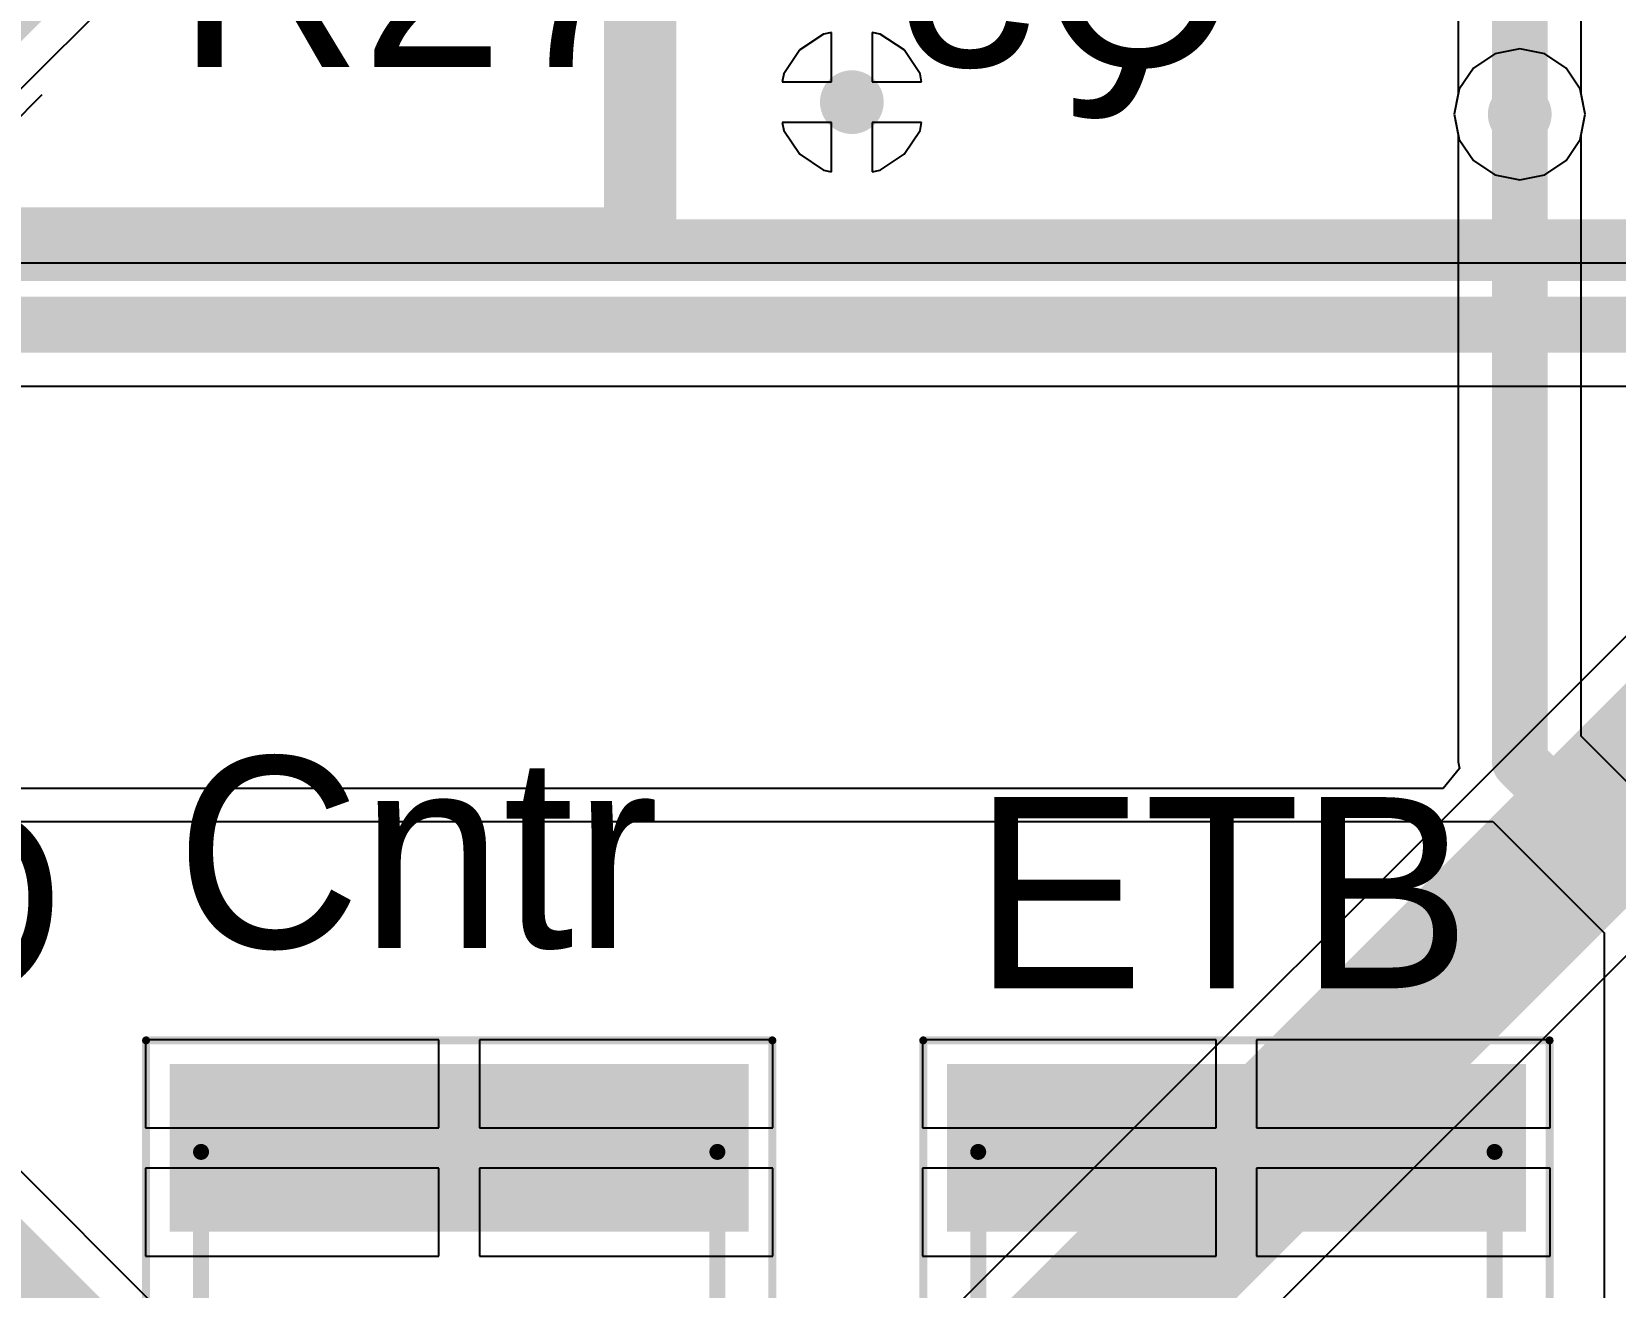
# Model space of a CAD drawing. Header units: millimetres. Extents: x 0.26 to 7.33, y 1.06 to 4.59.
# Drawn here: x 2.0754 to 2.4666, y 2.7251 to 3.0354 of the extents above; entities that cross this region are included whole.
import ezdxf

# ---------------------------------------------------------------- set-up
doc = ezdxf.new("R2010")
doc.units = ezdxf.units.MM
doc.header["$MEASUREMENT"] = 0
for name, color, linetype in [('BottomLayer', 5, 'Continuous'), ('BottomOverlay', 54, 'Continuous'), ('Mechanical15', 56, 'Continuous'), ('Mechanical16', 56, 'Continuous'), ('MultiLayer', 9, 'Continuous'), ('TopLayer', 1, 'Continuous'), ('TopOverlay', 2, 'Continuous'), ('TopPaste', 8, 'Continuous'), ('TopSolder', 216, 'Continuous'), ('ViaHoleLayer', 16, 'Continuous')]:
    doc.layers.add(name, color=color, linetype=linetype)

# ---------------------------------------------------------------- blocks, each defined once
blk = doc.blocks.new('FUSC4632X85N_56')
at = {"layer": 'Mechanical15', "const_width": 0.00394}
for points in [[(-0.08957, -0.06378), (-0.08957, 0.06378)], [(0.08957, 0.06378), (-0.08957, 0.06378)], [(0.08957, -0.06378), (0.08957, 0.06378)], [(0.08957, -0.06378), (-0.08957, -0.06378)]]:
    blk.add_lwpolyline(points, dxfattribs=at)
at = {"layer": 'Mechanical15', "const_width": 0.00197}
for points in [[(-0.09055, 0.06378, 1), (-0.08858, 0.06378, 1)], [(-0.09055, 0.06378, 1), (-0.08858, 0.06378, 1)], [(0.08858, 0.06378, 1), (0.09055, 0.06378, 1)], [(0.08858, 0.06378, 1), (0.09055, 0.06378, 1)], [(-0.09055, -0.06378, 1), (-0.08858, -0.06378, 1)], [(-0.09055, -0.06378, 1), (-0.08858, -0.06378, 1)], [(0.08858, -0.06378, 1), (0.09055, -0.06378, 1)], [(0.08858, -0.06378, 1), (0.09055, -0.06378, 1)]]:
    blk.add_lwpolyline(points, format="xyb", close=True, dxfattribs=at)
at = {"layer": 'Mechanical16', "const_width": 0.00197}
for points in [[(-0.11713, -0.07736), (-0.11713, 0.07736)], [(0.11713, 0.07736), (-0.11713, 0.07736)], [(0.11713, -0.07736), (0.11713, 0.07736)], [(0.11713, -0.07736), (-0.11713, -0.07736)]]:
    blk.add_lwpolyline(points, dxfattribs=at)
at = {"layer": 'Mechanical16', "const_width": 0.000984}
for points in [[(-0.11762, 0.07736, 1), (-0.11663, 0.07736, 1)], [(-0.11762, 0.07736, 1), (-0.11663, 0.07736, 1)], [(0.11663, 0.07736, 1), (0.11762, 0.07736, 1)], [(0.11663, 0.07736, 1), (0.11762, 0.07736, 1)], [(-0.11762, -0.07736, 1), (-0.11663, -0.07736, 1)], [(-0.11762, -0.07736, 1), (-0.11663, -0.07736, 1)], [(0.11663, -0.07736, 1), (0.11762, -0.07736, 1)], [(0.11663, -0.07736, 1), (0.11762, -0.07736, 1)]]:
    blk.add_lwpolyline(points, format="xyb", close=True, dxfattribs=at)
at = {"layer": 'TopLayer'}
for points in [[(-0.07382, -0.06752), (-0.07382, 0.06752), (-0.10728, -0.06752), (-0.10728, 0.06752)], [(0.10728, -0.06752), (0.10728, 0.06752), (0.07382, -0.06752), (0.07382, 0.06752)]]:
    blk.add_solid(points, dxfattribs=at)
at = {"layer": 'TopOverlay', "const_width": 0.00787}
blk.add_lwpolyline([(0, -0.05984), (0, 0.05984)], dxfattribs=at)
at = {"layer": 'TopOverlay', "const_width": 0.00394}
for points in [[(-0.00197, 0.05984, 1), (0.00197, 0.05984, 1)], [(-0.00197, -0.05984, 1), (0.00197, -0.05984, 1)]]:
    blk.add_lwpolyline(points, format="xyb", close=True, dxfattribs=at)
at = {"layer": 'TopPaste'}
for points in [[(-0.07382, -0.06752), (-0.07382, 0.06752), (-0.10728, -0.06752), (-0.10728, 0.06752)], [(0.10728, -0.06752), (0.10728, 0.06752), (0.07382, -0.06752), (0.07382, 0.06752)]]:
    blk.add_solid(points, dxfattribs=at)
at = {"layer": 'TopSolder'}
for points in [[(-0.06982, -0.07152), (-0.06982, 0.07152), (-0.11128, -0.07152), (-0.11128, 0.07152)], [(0.11128, -0.07152), (0.11128, 0.07152), (0.06982, -0.07152), (0.06982, 0.07152)]]:
    blk.add_solid(points, dxfattribs=at)
blk = doc.blocks.new('FUSC4632X85N_80')
at = {"layer": 'Mechanical15', "const_width": 0.00394}
for points in [[(-0.08957, -0.06378), (-0.08957, 0.06378)], [(0.08957, 0.06378), (-0.08957, 0.06378)], [(0.08957, -0.06378), (0.08957, 0.06378)], [(0.08957, -0.06378), (-0.08957, -0.06378)]]:
    blk.add_lwpolyline(points, dxfattribs=at)
at = {"layer": 'Mechanical15', "const_width": 0.00197}
for points in [[(-0.09055, 0.06378, 1), (-0.08858, 0.06378, 1)], [(-0.09055, 0.06378, 1), (-0.08858, 0.06378, 1)], [(0.08858, 0.06378, 1), (0.09055, 0.06378, 1)], [(0.08858, 0.06378, 1), (0.09055, 0.06378, 1)], [(-0.09055, -0.06378, 1), (-0.08858, -0.06378, 1)], [(-0.09055, -0.06378, 1), (-0.08858, -0.06378, 1)], [(0.08858, -0.06378, 1), (0.09055, -0.06378, 1)], [(0.08858, -0.06378, 1), (0.09055, -0.06378, 1)]]:
    blk.add_lwpolyline(points, format="xyb", close=True, dxfattribs=at)
at = {"layer": 'Mechanical16', "const_width": 0.00197}
for points in [[(-0.11713, -0.07736), (-0.11713, 0.07736)], [(0.11713, 0.07736), (-0.11713, 0.07736)], [(0.11713, -0.07736), (0.11713, 0.07736)], [(0.11713, -0.07736), (-0.11713, -0.07736)]]:
    blk.add_lwpolyline(points, dxfattribs=at)
at = {"layer": 'Mechanical16', "const_width": 0.000984}
for points in [[(-0.11762, 0.07736, 1), (-0.11663, 0.07736, 1)], [(-0.11762, 0.07736, 1), (-0.11663, 0.07736, 1)], [(0.11663, 0.07736, 1), (0.11762, 0.07736, 1)], [(0.11663, 0.07736, 1), (0.11762, 0.07736, 1)], [(-0.11762, -0.07736, 1), (-0.11663, -0.07736, 1)], [(-0.11762, -0.07736, 1), (-0.11663, -0.07736, 1)], [(0.11663, -0.07736, 1), (0.11762, -0.07736, 1)], [(0.11663, -0.07736, 1), (0.11762, -0.07736, 1)]]:
    blk.add_lwpolyline(points, format="xyb", close=True, dxfattribs=at)
at = {"layer": 'TopLayer'}
for points in [[(-0.07382, -0.06752), (-0.07382, 0.06752), (-0.10728, -0.06752), (-0.10728, 0.06752)], [(0.10728, -0.06752), (0.10728, 0.06752), (0.07382, -0.06752), (0.07382, 0.06752)]]:
    blk.add_solid(points, dxfattribs=at)
at = {"layer": 'TopOverlay', "const_width": 0.00787}
blk.add_lwpolyline([(0, -0.05984), (0, 0.05984)], dxfattribs=at)
at = {"layer": 'TopOverlay', "const_width": 0.00394}
for points in [[(-0.00197, 0.05984, 1), (0.00197, 0.05984, 1)], [(-0.00197, -0.05984, 1), (0.00197, -0.05984, 1)]]:
    blk.add_lwpolyline(points, format="xyb", close=True, dxfattribs=at)
at = {"layer": 'TopPaste'}
for points in [[(-0.07382, -0.06752), (-0.07382, 0.06752), (-0.10728, -0.06752), (-0.10728, 0.06752)], [(0.10728, -0.06752), (0.10728, 0.06752), (0.07382, -0.06752), (0.07382, 0.06752)]]:
    blk.add_solid(points, dxfattribs=at)
at = {"layer": 'TopSolder'}
for points in [[(-0.06982, -0.07152), (-0.06982, 0.07152), (-0.11128, -0.07152), (-0.11128, 0.07152)], [(0.11128, -0.07152), (0.11128, 0.07152), (0.06982, -0.07152), (0.06982, 0.07152)]]:
    blk.add_solid(points, dxfattribs=at)

msp = doc.modelspace()

# ---------------------------------------------------------------- linework, layer by layer
at = {"layer": 'BottomLayer'}
for p, q in [((2.45818, 3.02005), (2.45818, 3.23095)), ((2.42782, 3.16329), (2.42782, 3.02005)), ((2.27103, 3.03484), (2.26511, 3.03089)), ((2.273, 3.03523), (2.27103, 3.03484)), ((2.273, 3.023), (2.273, 3.03523)), ((2.28497, 3.03484), (2.283, 3.03523)), ((2.283, 3.03523), (2.283, 3.023)), ((2.29089, 3.03089), (2.28497, 3.03484)), ((2.26511, 3.03089), (2.26116, 3.02497)), ((2.29484, 3.02497), (2.29089, 3.03089)), ((2.26116, 3.02497), (2.26077, 3.023)), ((2.29523, 3.023), (2.29484, 3.02497)), ((2.26077, 3.023), (2.273, 3.023)), ((2.283, 3.023), (2.29523, 3.023)), ((2.42782, 3.02005), (2.42681, 3.015)), ((2.45919, 3.015), (2.45818, 3.02005)), ((2.273, 3.013), (2.26077, 3.013)), ((2.26077, 3.013), (2.26116, 3.01103)), ((2.273, 3.00077), (2.273, 3.013)), ((2.29523, 3.013), (2.283, 3.013)), ((2.283, 3.013), (2.283, 3.00077)), ((2.29484, 3.01103), (2.29523, 3.013)), ((2.42681, 3.015), (2.42805, 3.00881)), ((2.45795, 3.00881), (2.45919, 3.015)), ((2.26116, 3.01103), (2.26511, 3.00511)), ((2.29089, 3.00511), (2.29484, 3.01103)), ((2.42805, 3.00881), (2.43156, 3.00356)), ((2.45444, 3.00356), (2.45795, 3.00881)), ((2.26511, 3.00511), (2.27103, 3.00116)), ((2.28497, 3.00116), (2.29089, 3.00511)), ((2.27103, 3.00116), (2.273, 3.00077)), ((2.283, 3.00077), (2.28497, 3.00116)), ((2.43156, 3.00356), (2.43681, 3.00005)), ((2.44919, 3.00005), (2.45444, 3.00356)), ((2.43681, 3.00005), (2.443, 2.99882)), ((2.443, 2.99882), (2.44919, 3.00005)), ((2.574, 2.97818), (2.05729, 2.97818)), ((2.16317, 2.6633), (1.87618, 2.95029)), ((2.051, 2.94782), (2.56771, 2.94782)), ((2.51025, 2.92704), (2.22825, 2.64504)), ((2.27592, 2.61373), (2.54975, 2.88755))]:
    msp.add_line(p, q, dxfattribs=at)
for points, const_width in [([(2.443, 3.015), (2.443, 3.236)], 0.01378), ([(2.051, 2.963), (2.574, 2.963)], 0.01378), ([(1.861, 2.944), (2.156, 2.649)], 0.01378), ([(2.248, 2.6253), (2.53, 2.9073)], 0.03937)]:
    msp.add_lwpolyline(points, dxfattribs=dict(at, const_width=const_width))
for points, const_width in [([(2.27406, 3.018, 1), (2.28194, 3.018, 1)], 0.00787), ([(2.43906, 3.015, 1), (2.44694, 3.015, 1)], 0.00787), ([(2.43956, 3.015, 1), (2.44644, 3.015, 1)], 0.00689)]:
    msp.add_lwpolyline(points, format="xyb", close=True, dxfattribs=dict(at, const_width=const_width))
at = {"layer": 'BottomOverlay'}
msp.add_line((2.07013, 3.012), (2.078, 3.01987), dxfattribs=at)
at = {"layer": 'BottomOverlay', "const_width": 0.01}
for points in [[(2.22176, 2.987), (2.22176, 3.5074)], [(2.22963, 2.984), (2.22963, 3.5063)], [(1.76506, 2.987), (2.22176, 2.987)], [(2.22963, 2.984), (2.3044, 2.984)], [(2.3044, 2.984), (2.88317, 2.984)]]:
    msp.add_lwpolyline(points, dxfattribs=at)
at = {"layer": 'BottomOverlay', "const_width": 0.005}
for points in [[(2.21926, 2.987, 1), (2.22426, 2.987, 1)], [(2.21926, 2.987, 1), (2.22426, 2.987, 1)], [(2.22713, 2.984, 1), (2.23213, 2.984, 1)], [(2.22713, 2.984, 1), (2.23213, 2.984, 1)], [(2.3019, 2.984, 1), (2.3069, 2.984, 1)], [(2.3019, 2.984, 1), (2.3069, 2.984, 1)]]:
    msp.add_lwpolyline(points, format="xyb", close=True, dxfattribs=at)
at = {"layer": 'MultiLayer', "const_width": 0.00787}
for points in [[(2.27406, 3.018, 1), (2.28194, 3.018, 1)], [(2.43906, 3.015, 1), (2.44694, 3.015, 1)]]:
    msp.add_lwpolyline(points, format="xyb", close=True, dxfattribs=at)
at = {"layer": 'TopLayer'}
for p, q in [((2.07173, 3.02027), (2.10536, 3.05389)), ((2.27103, 3.03484), (2.26511, 3.03089)), ((2.273, 3.03523), (2.27103, 3.03484)), ((2.273, 3.023), (2.273, 3.03523)), ((2.28497, 3.03484), (2.283, 3.03523)), ((2.283, 3.03523), (2.283, 3.023)), ((2.29089, 3.03089), (2.28497, 3.03484)), ((2.26511, 3.03089), (2.26116, 3.02497)), ((2.29484, 3.02497), (2.29089, 3.03089)), ((2.43681, 3.02995), (2.43156, 3.02644)), ((2.443, 3.03118), (2.43681, 3.02995)), ((2.44919, 3.02995), (2.443, 3.03118)), ((2.45444, 3.02644), (2.44919, 3.02995)), ((2.26116, 3.02497), (2.26077, 3.023)), ((2.29523, 3.023), (2.29484, 3.02497)), ((2.43156, 3.02644), (2.42805, 3.02119)), ((2.45795, 3.02119), (2.45444, 3.02644)), ((2.26077, 3.023), (2.273, 3.023)), ((2.283, 3.023), (2.29523, 3.023)), ((2.42805, 3.02119), (2.42681, 3.015)), ((2.45919, 3.015), (2.45795, 3.02119)), ((2.273, 3.013), (2.26077, 3.013)), ((2.26077, 3.013), (2.26116, 3.01103)), ((2.273, 3.00077), (2.273, 3.013)), ((2.29523, 3.013), (2.283, 3.013)), ((2.283, 3.013), (2.283, 3.00077)), ((2.29484, 3.01103), (2.29523, 3.013)), ((2.42681, 3.015), (2.42782, 3.00995)), ((2.45818, 3.00995), (2.45919, 3.015)), ((2.26116, 3.01103), (2.26511, 3.00511)), ((2.29089, 3.00511), (2.29484, 3.01103)), ((2.42782, 3.00995), (2.42782, 2.855)), ((2.45818, 2.86129), (2.45818, 3.00995)), ((2.26511, 3.00511), (2.27103, 3.00116)), ((2.28497, 3.00116), (2.29089, 3.00511)), ((2.27103, 3.00116), (2.273, 3.00077)), ((2.283, 3.00077), (2.28497, 3.00116)), ((2.47399, 2.84548), (2.45818, 2.86129)), ((2.42815, 2.85335), (2.42404, 2.84835)), ((2.42782, 2.855), (2.42815, 2.85335)), ((2.42404, 2.84835), (1.86406, 2.84835)), ((1.84844, 2.8402), (2.43633, 2.8402)), ((2.43633, 2.8402), (2.46382, 2.81271)), ((2.46382, 2.81271), (2.46382, 2.717)), ((2.176, 2.78628), (2.10348, 2.78628)), ((2.10348, 2.78628), (2.10348, 2.76455)), ((2.176, 2.76455), (2.176, 2.78628)), ((2.25852, 2.78628), (2.186, 2.78628)), ((2.186, 2.78628), (2.186, 2.76455)), ((2.25852, 2.76455), (2.25852, 2.78628)), ((2.368, 2.78628), (2.29548, 2.78628)), ((2.29548, 2.78628), (2.29548, 2.76455)), ((2.368, 2.76455), (2.368, 2.78628)), ((2.45052, 2.78628), (2.378, 2.78628)), ((2.378, 2.78628), (2.378, 2.76455)), ((2.45052, 2.76455), (2.45052, 2.78628)), ((2.10348, 2.76455), (2.176, 2.76455)), ((2.186, 2.76455), (2.25852, 2.76455)), ((2.29548, 2.76455), (2.368, 2.76455)), ((2.378, 2.76455), (2.45052, 2.76455)), ((2.176, 2.75455), (2.10348, 2.75455)), ((2.10348, 2.75455), (2.10348, 2.73282)), ((2.176, 2.73282), (2.176, 2.75455)), ((2.25852, 2.75455), (2.186, 2.75455)), ((2.186, 2.75455), (2.186, 2.73282)), ((2.25852, 2.73282), (2.25852, 2.75455)), ((2.368, 2.75455), (2.29548, 2.75455)), ((2.29548, 2.75455), (2.29548, 2.73282)), ((2.368, 2.73282), (2.368, 2.75455)), ((2.45052, 2.75455), (2.378, 2.75455)), ((2.378, 2.75455), (2.378, 2.73282)), ((2.45052, 2.73282), (2.45052, 2.75455)), ((2.10348, 2.73282), (2.176, 2.73282)), ((2.186, 2.73282), (2.25852, 2.73282)), ((2.29548, 2.73282), (2.368, 2.73282)), ((2.378, 2.73282), (2.45052, 2.73282))]:
    msp.add_line(p, q, dxfattribs=at)
at = {"layer": 'TopLayer', "const_width": 0.01378}
for points in [[(2.061, 3.031), (2.09947, 3.06947)], [(2.443, 2.855), (2.443, 3.015)], [(2.443, 2.855), (2.479, 2.819)], [(2.37245, 2.759), (2.373, 2.75955)]]:
    msp.add_lwpolyline(points, dxfattribs=at)
at = {"layer": 'TopLayer'}
for points, const_width in [([(2.27406, 3.018, 1), (2.28194, 3.018, 1)], 0.00787), ([(2.43906, 3.015, 1), (2.44694, 3.015, 1)], 0.00787), ([(2.43956, 3.015, 1), (2.44644, 3.015, 1)], 0.00689), ([(2.43956, 2.855, 1), (2.44644, 2.855, 1)], 0.00689), ([(2.43956, 2.855, 1), (2.44644, 2.855, 1)], 0.00689), ([(2.36956, 2.75955, 1), (2.37644, 2.75955, 1)], 0.00689), ([(2.369, 2.759, 1), (2.37589, 2.759, 1)], 0.00689)]:
    msp.add_lwpolyline(points, format="xyb", close=True, dxfattribs=dict(at, const_width=const_width))
at = {"layer": 'TopOverlay', "const_width": 0.01}
msp.add_lwpolyline([(2.03798, 2.97878), (2.484, 2.97878)], dxfattribs=at)
at = {"layer": 'ViaHoleLayer', "const_width": 0.00591}
for points in [[(2.27505, 3.018, 1), (2.28095, 3.018, 1)], [(2.44005, 3.015, 1), (2.44595, 3.015, 1)]]:
    msp.add_lwpolyline(points, format="xyb", close=True, dxfattribs=at)

# ---------------------------------------------------------------- block references
at = {"rotation": 270}
for name, p in [('FUSC4632X85N_56', (2.181, 2.669)), ('FUSC4632X85N_80', (2.373, 2.669))]:
    msp.add_blockref(name, p, dxfattribs=at)

# ---------------------------------------------------------------- texts
at = {"layer": 'BottomOverlay', "text_generation_flag": 2}
msp.add_text('Q5', height=0.047244, dxfattribs=at).set_placement((2.3734, 3.02682))
at = {"layer": 'TopOverlay'}
for s, p in [('R27', (2.11122, 3.0267)), ('Cntr', (2.111, 2.809)), ('WSPD', (1.894, 2.797)), ('ETB', (2.308, 2.799))]:
    msp.add_text(s, height=0.047244, dxfattribs=at).set_placement(p)

doc.saveas('drawing.dxf')
